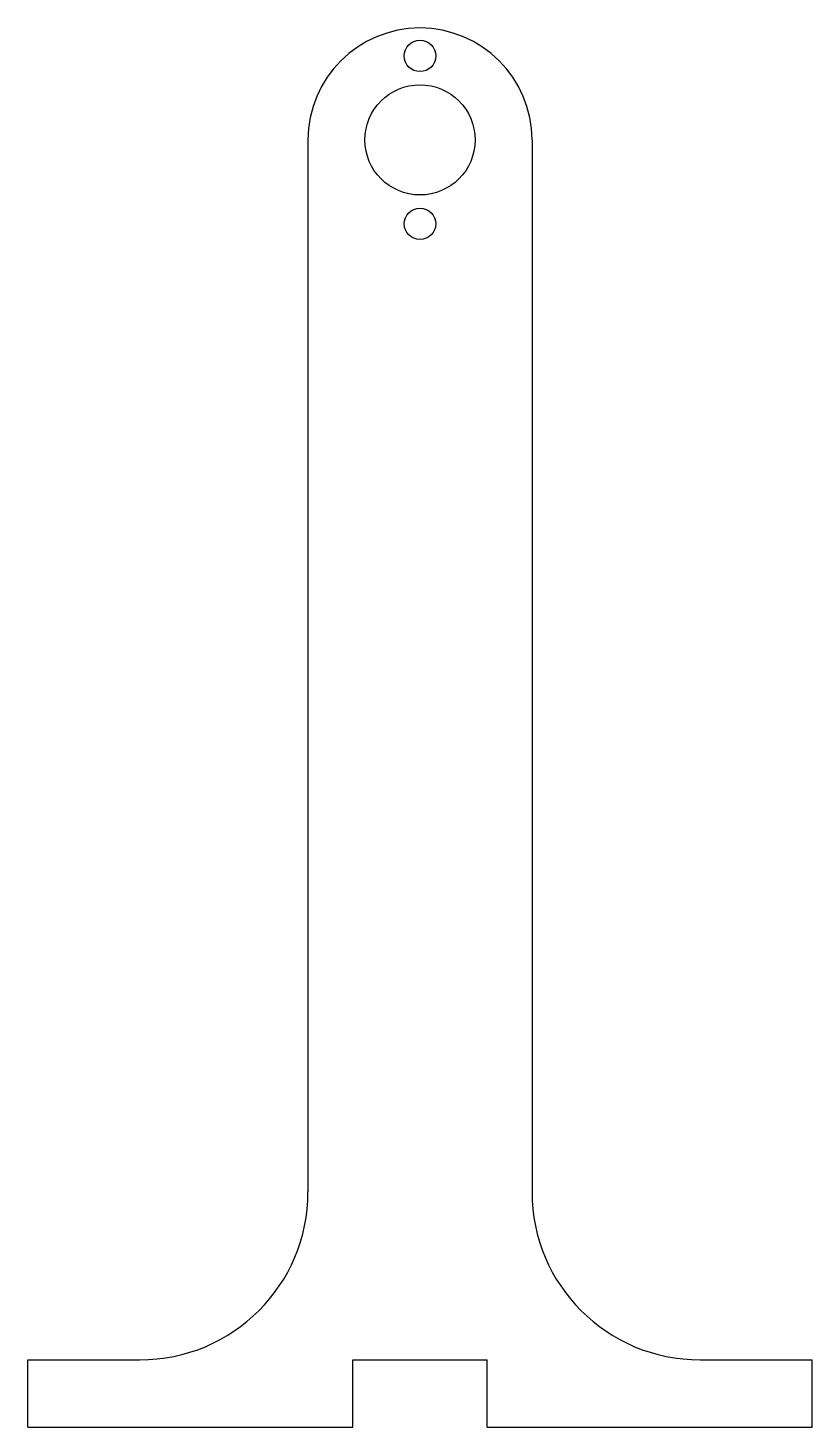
# Model space of a CAD drawing. Extents: x -85 to -15, y 6 to 131.
import ezdxf

# ---------------------------------------------------------------- set-up
doc = ezdxf.new("R2010")
doc.units = 0
doc.layers.add('VISIBLE', color=7, linetype='CONTINUOUS')

msp = doc.modelspace()

# ---------------------------------------------------------------- linework, layer by layer
at = {"layer": 'VISIBLE'}
for p, q in [((-60, 121), (-60, 27)), ((-40, 121), (-40, 27)), ((-85, 12), (-75, 12)), ((-85, 6), (-85, 12)), ((-56, 6), (-56, 12)), ((-56, 12), (-44, 12)), ((-44, 6), (-44, 12)), ((-25, 12), (-15, 12)), ((-15, 6), (-15, 12)), ((-85, 6), (-56, 6)), ((-44, 6), (-15, 6))]:
    msp.add_line(p, q, dxfattribs=at)
for centre, radius in [((-50, 128.5), 1.4), ((-50, 121), 4.92), ((-50, 113.5), 1.4)]:
    msp.add_circle(centre, radius, dxfattribs=at)
for centre, radius, start, end in [((-50, 121), 10, 0, 180), ((-75, 27), 15, 270, 0), ((-25, 27), 15, 180, 270)]:
    msp.add_arc(centre, radius, start, end, dxfattribs=at)

doc.saveas('drawing.dxf')
